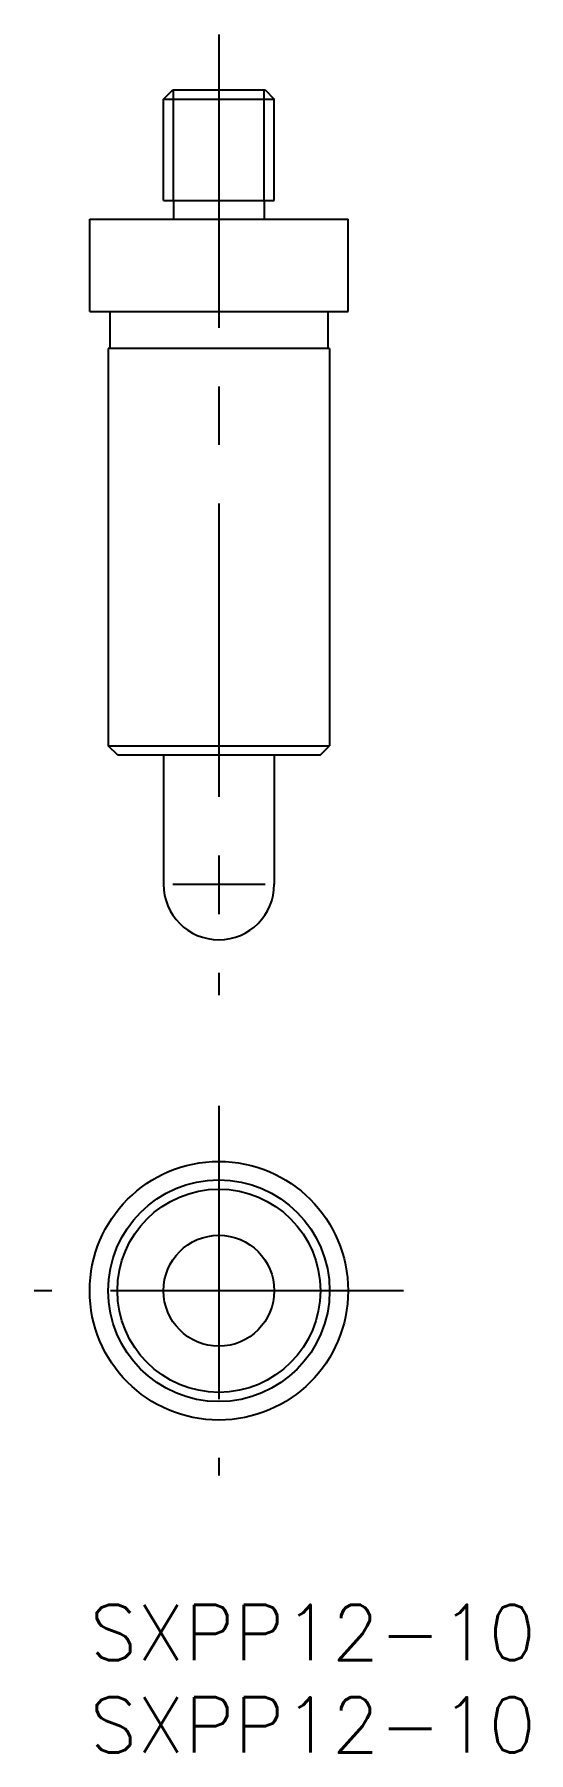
# Model space of a CAD drawing. Extents: x -3 to 23.8, y -8 to 85.
import ezdxf

# ---------------------------------------------------------------- set-up
doc = ezdxf.new("R2010")
doc.units = 0
doc.header["$LTSCALE"] = 0.5
doc.linetypes.add('CENTER', pattern=[50.8, 31.75, -6.35, 6.35, -6.35])
for name, color, linetype in [('MSM_CENTER', 1, 'CENTER'), ('MSM_CONTINUOUS', 7, 'CONTINUOUS'), ('MSM_NARROW', 5, 'CONTINUOUS'), ('MSM_PART_NUMBER', 7, 'CONTINUOUS')]:
    doc.layers.add(name, color=color, linetype=linetype)
doc.styles.get("Standard").update_dxf_attribs({"font": 'txt.shx', "height": 3, "bigfont": 'bigfont.shx'})

# ---------------------------------------------------------------- blocks, each defined once
blk = doc.blocks.new('*U2')
at = {"layer": 'MSM_PART_NUMBER'}
blk.add_text('SXPP12-10', height=3, dxfattribs=at).set_placement((0, -3))
blk = doc.blocks.new('*U3')
at = {"layer": 'MSM_PART_NUMBER'}
blk.add_text('SXPP12-10', height=3, dxfattribs=at).set_placement((0, -8))

msp = doc.modelspace()

# ---------------------------------------------------------------- linework, layer by layer
at = {"layer": 'MSM_CENTER'}
for p, q in [((7, 85), (7, 33)), ((7, 27), (7, 7)), ((17, 17), (-3, 17))]:
    msp.add_line(p, q, dxfattribs=at)
at = {"layer": 'MSM_CONTINUOUS'}
for p, q in [((4, 81.5), (4.5, 82)), ((4.5, 82), (9.5, 82)), ((9.5, 82), (10, 81.5)), ((4, 81.5), (10, 81.5)), ((4, 76), (4, 81.5)), ((10, 76), (10, 81.5)), ((4, 76), (10, 76)), ((4.5415, 76), (4.5415, 75)), ((9.4585, 76), (9.4585, 75)), ((0, 75), (14, 75)), ((0, 70), (0, 75)), ((14, 70), (14, 75)), ((0, 70), (14, 70)), ((1.1, 70), (1.1, 68)), ((12.9, 70), (12.9, 68)), ((1, 68), (1, 46.5)), ((13, 68), (1, 68)), ((13, 68), (13, 46.5)), ((1.5, 46), (1, 46.5)), ((1, 46.5), (13, 46.5)), ((12.5, 46), (13, 46.5)), ((1.5, 46), (12.5, 46)), ((4, 46), (4, 39)), ((10, 46), (10, 39))]:
    msp.add_line(p, q, dxfattribs=at)
for radius in [7, 6, 5.5, 3]:
    msp.add_circle((7, 17), radius, dxfattribs=at)
msp.add_arc((7, 39), 3, 180, 0, dxfattribs=at)
at = {"layer": 'MSM_NARROW'}
for p, q in [((4.5415, 76), (4.5415, 82)), ((9.4585, 76), (9.4585, 82)), ((4.5, 39), (9.5, 39))]:
    msp.add_line(p, q, dxfattribs=at)

# ---------------------------------------------------------------- block references
at = {"layer": 'MSM_CONTINUOUS'}
for name in ['*U2', '*U3']:
    msp.add_blockref(name, (0, 0), dxfattribs=at)

doc.saveas('drawing.dxf')
